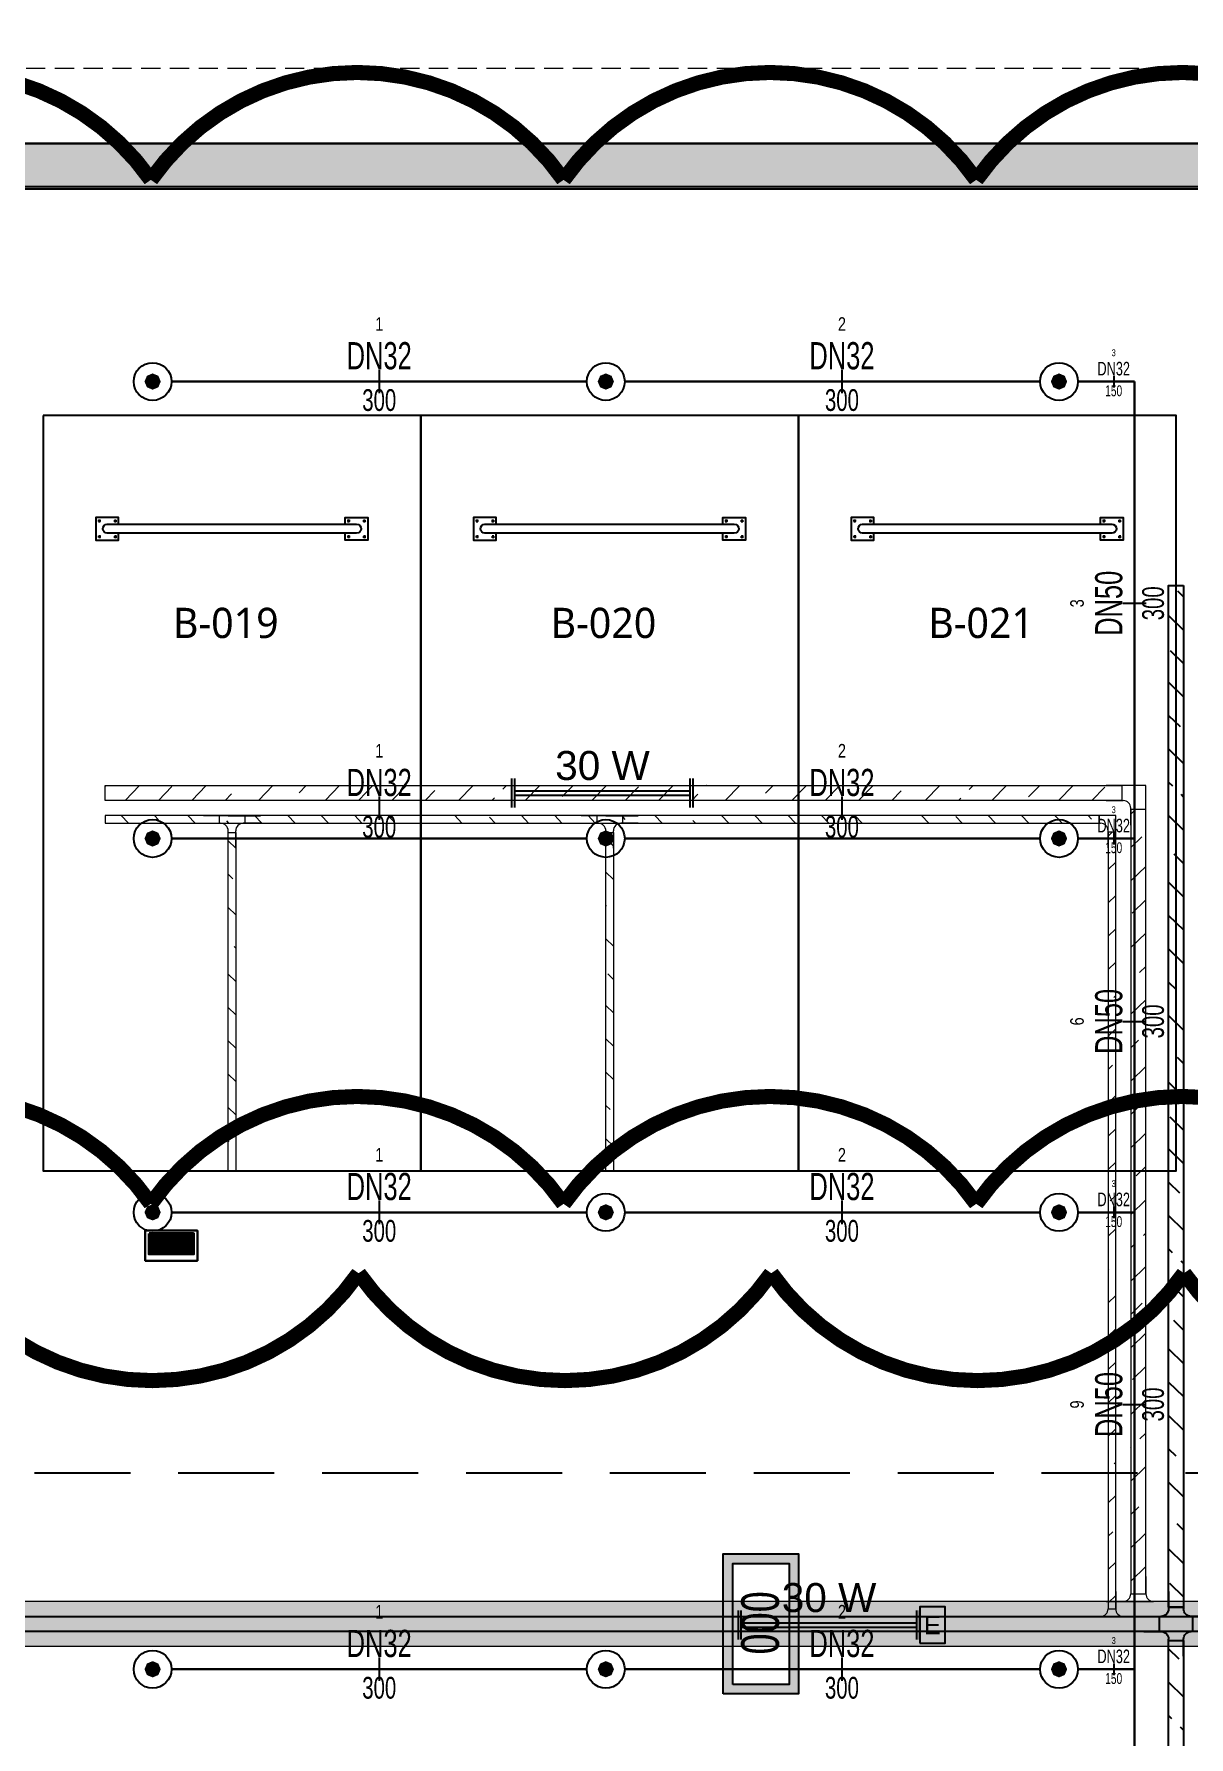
# Model space of a CAD drawing. Header units: millimetres. Extents: x -379292 to 1221486, y 92049 to 447512.
# Drawn here: x -174665 to -167020, y 267871 to 279144 of the extents above; entities that cross this region are included whole.
import ezdxf
from ezdxf.enums import TextEntityAlignment as Align
from ezdxf.lldxf.tags import DXFTag

# ---------------------------------------------------------------- set-up
doc = ezdxf.new("R2010")
doc.units = ezdxf.units.MM
doc.linetypes.add('CENTER', pattern=[2, 1.25, -0.25, 0.25, -0.25])
doc.linetypes.add('HIDDEN', pattern=[9.525, 6.35, -3.175])
for name, color, linetype in [('-M-YNGN-BORUID', 7, 'Continuous'), ('-M-YNGN-BORUUZUN', 7, 'Continuous'), ('-M-YNGN-BORUYUK', 7, 'Continuous'), ('-M-YNGN-SPR-YUK', 7, 'Continuous'), ('-M-YNGN-ZON2-CAP-', 7, 'Continuous'), ('-M-YNGN-ZON2-SPR-', 7, 'Continuous'), ('05_AXIS', 211, 'CENTER'), ('05_HATCH CONCRETE', 141, 'Continuous'), ('05_HATCH SOLID-2', 253, 'Continuous'), ('05_SYMBOL', 2, 'Continuous'), ('08_ARAÇ SAYIM', 140, 'Continuous'), ('08_LAMP', 4, 'Continuous'), ('202-A-Y-MahalAd', 141, 'Continuous'), ('AIRONN ZONLAMA', 4, 'Continuous'), ('E_CT_ZA', 6, 'Continuous')]:
    doc.layers.add(name, color=color, linetype=linetype)
doc.layers.add('-M-YNGN-SPR-CAPCIZGI', color=188, linetype='Continuous', plot=False)
for name, color, linetype, lineweight in [('-M-YNGN-ZON2', 4, 'SP', 30), ('0-KRCN-HVL-KANALUFLEME01', 3, 'Continuous', 40), ('0-KRCN-MİMARİ DETAY', 6, 'Continuous', 30), ('06_FORMWORK HIDDEN', 252, 'HIDDEN2', 0), ('E_CT_AYDINLATMA', 3, 'Continuous', 9), ('E_CT_KA', 4, 'Continuous', 9), ('E_CT_KIRMIZI', 1, 'Continuous', 9)]:
    doc.layers.add(name, color=color, linetype=linetype, lineweight=lineweight)
doc.styles.add('CIZGI', font='tahoma.ttf', dxfattribs={"width": 0.8, "oblique": 20})
doc.styles.add('HCAD', font='HCAD.SHX', dxfattribs={"width": 0.8, "height": 0.2})
doc.styles.add('PIPESIZE', font='hcad.shx', dxfattribs={"width": 0.8})
doc.styles.add('SPR-NOT', font='romans.shx')
doc.styles.get("Standard").update_dxf_attribs({"font": 'segoeuil.ttf'})
doc.styles.add('WMF-Arial', font='TURK.SHX')
doc.styles.add('YAZI-2', font='arial.ttf', dxfattribs={"height": 2})
tags = doc.linetypes.add('HIDDEN2', pattern=[0.1875, 0.125, -0.0625]).pattern_tags.tags
tags[6:7] = [DXFTag(74, 4), DXFTag(75, 0), DXFTag(340, '0'), DXFTag(46, 0.0), DXFTag(50, 0.0), DXFTag(44, 0.0), DXFTag(45, 0.0)]
tags[4:5] = [DXFTag(74, 4), DXFTag(75, 0), DXFTag(340, '0'), DXFTag(46, 0.0), DXFTag(50, 0.0), DXFTag(44, 0.0), DXFTag(45, 0.0)]
doc.linetypes.add('SP', pattern='A,2,-0.1,["SP",CIZGI,S=0.14,R=0.2,X=0,Y=-0.07],-0.255', length=2.355)

# ---------------------------------------------------------------- blocks, each defined once
blk = doc.blocks.new('202_Aks')
at = {"layer": '05_AXIS', "ltscale": 500}
blk.add_line((-5000, 0), (142900, 0), dxfattribs=at)
blk = doc.blocks.new('202_Vida')
at = {"color": 0, "linetype": 'ByBlock', "ltscale": 0.2}
for points in [[(1, 0), (-1, 0)], [(0, 1), (0, -1)]]:
    blk.add_lwpolyline(points, dxfattribs=at)
at = {"color": 0, "linetype": 'ByBlock'}
for radius in [0.42, 0.23, 0.155]:
    blk.add_circle((0, 0), radius, dxfattribs=at)
blk = doc.blocks.new('202_Stoper')
at = {"color": 0, "linetype": 'ByBlock'}
for points in [[(-750, -30), (-750, -75), (-900, -75), (-900, 75), (-750, 75), (-750, 30)], [(750, -30), (750, -75), (900, -75), (900, 75), (750, 75), (750, 30)]]:
    blk.add_lwpolyline(points, dxfattribs=at)
blk.add_lwpolyline([(825, -30, 1), (825, 30), (-825, 30, 1), (-825, -30)], format="xyb", close=True, dxfattribs=at)
at = {"color": 0, "linetype": 'ByBlock', "yscale": 10, "zscale": 10, "rotation": 180}
for p, xscale in [((-877, 53), -10), ((-772, 53), 10), ((772, 53), -10), ((877, 53), 10)]:
    blk.add_blockref('202_Vida', p, dxfattribs=dict(at, xscale=xscale))
at = {"color": 0, "linetype": 'ByBlock', "yscale": 10, "zscale": 10}
for p, xscale in [((-877, -52), 10), ((-772, -52), -10), ((772, -52), 10), ((877, -52), -10)]:
    blk.add_blockref('202_Vida', p, dxfattribs=dict(at, xscale=xscale))
blk = doc.blocks.new('202_Mahalblok')
at = {"color": 0, "linetype": 'ByBlock', "flags": 128}
blk.add_lwpolyline([(0, 0), (0, 5000), (2500, 5000), (2500, 0)], close=True, dxfattribs=at)
at = {"color": 252}
blk.add_blockref('202_Stoper', (1250, 750), dxfattribs=at)
at = {"color": 0, "linetype": 'ByBlock', "ltscale": 25}
blk.add_attdef('MAHALNO', text='', height=200, dxfattribs=at).set_placement((1209, 1390), align=Align.BOTTOM_CENTER)
blk = doc.blocks.new('OtoParkBodrumKatMimari')
at = {"layer": '0-KRCN-HVL-KANALUFLEME01'}
h = blk.add_hatch(dxfattribs=at)
h.set_pattern_fill('ANSI31', color=8, scale=3, angle=135)
h.set_pattern_definition([(180, (72598.045, 170336.384), (-1e-15, -9.525), [])])
h.paths.add_polyline_path([(72456, 170379), (72456, 170254), (72741, 170254), (72741, 170379)])
at = {"layer": '05_HATCH CONCRETE'}
h = blk.add_hatch(dxfattribs=at)
h.set_pattern_fill('ANSI33', color=8, scale=15, angle=180, style=0)
h.set_pattern_definition([(225, (905000, -3e-07), (67.351921, -67.351921), []), (225, (904932.65, -3e-07), (67.351921, -67.351921), [47.625, -23.8125])])
h.paths.add_polyline_path([(96200, 177300), (96200, 177000), (96800, 177000), (96800, 177300), (104600, 177300), (104600, 177000), (105200, 177000), (105200, 177300), (113000, 177300), (113000, 177000), (113600, 177000), (113600, 177300), (121400, 177300), (121400, 177000), (122000, 177000), (122000, 177300), (127400, 177300), (127400, 177000), (128000, 177000), (128000, 177300), (135000, 177300), (135000, 177000), (135300, 177000), (135300, 172100), (135000, 172100), (135000, 171500), (135300, 171500), (135300, 164100), (135000, 164100), (135000, 163500), (135300, 163500), (135300, 156100), (135000, 156100), (135000, 155500), (135300, 155500), (135300, 148100), (135000, 148100), (135000, 147500), (135300, 147500), (135300, 144600), (135000, 144600), (135000, 144000), (135600, 144000), (135600, 144300), (142600, 144300), (142600, 144000), (142900, 144000), (142900, 140100), (142600, 140100), (142600, 139500), (142900, 139500), (142900, 132100), (142600, 132100), (142600, 131500), (142900, 131500), (142900, 127950), (142600, 127950), (142600, 127350), (142900, 127350), (142900, 124300), (142600, 124300), (142600, 123300), (142900, 123300), (142900, 113800), (142600, 113800), (142600, 112800), (142700, 112800), (142700, 100050), (135550, 100050), (135550, 108100), (135050, 108100), (135050, 83500), (135550, 83500), (135550, 99800), (142700, 99800), (142700, 78800), (142600, 78800), (142600, 77800), (142900, 77800), (142900, 68100), (142600, 68100), (142600, 67500), (143200, 67500), (143200, 144600), (135600, 144600), (135600, 177600), (71000, 177600), (71000, 177000), (71600, 177000), (71600, 177300), (79400, 177300), (79400, 177000), (80000, 177000), (80000, 177300), (87800, 177300), (87800, 177000), (88400, 177000), (88400, 177300)])
at = {"color": 5}
for points in [[(143200, 67500), (143200, 144600), (135600, 144600), (135600, 177600), (71000, 177600)], [(71600, 177300), (79400, 177300), (79400, 177000), (80000, 177000), (80000, 177300), (87800, 177300), (87800, 177000), (88400, 177000), (88400, 177300), (96200, 177300), (96200, 177000), (96800, 177000), (96800, 177300), (104600, 177300)]]:
    blk.add_lwpolyline(points, dxfattribs=at)
at = {"layer": '0-KRCN-HVL-KANALUFLEME01'}
for points in [[(72451, 170384), (72746, 170384), (72746, 170249), (72451, 170249)], [(72456, 170379), (72741, 170379), (72741, 170254), (72456, 170254)]]:
    blk.add_lwpolyline(points, close=True, dxfattribs=at)
at = {"layer": '0-KRCN-MİMARİ DETAY', "ltscale": 25}
blk.add_lwpolyline([(72426, 170404), (72771, 170404), (72771, 170204), (72426, 170204)], close=True, dxfattribs=at)
at = {"layer": '05_HATCH SOLID-2', "color": 251, "ltscale": 25}
blk.add_lwpolyline([(150500, -8770), (150500, 187430), (4700, 187430), (4700, 177600), (135600, 177600), (135600, 144600), (143200, 144600), (143200, 59700), (90240, -300), (70300, -300), (63119, 5881)], dxfattribs=at)
at = {"layer": '05_SYMBOL', "color": 252, "linetype": 'HIDDEN', "ltscale": 100}
blk.add_lwpolyline([(17400, 168800), (130500, 168800)], dxfattribs=at)
at = {"layer": '06_FORMWORK HIDDEN', "linetype": 'HIDDEN', "ltscale": 20}
blk.add_line((4200, 178100), (136100, 178100), dxfattribs=at)
at = {"layer": '05_AXIS'}
blk.add_blockref('202_Aks', (5000, 177300), dxfattribs=at)
at = {"layer": '202-A-Y-MahalAd', "color": 8, "ltscale": 25}
ref = blk.add_blockref('202_Mahalblok', (71750, 175800), dxfattribs=dict(at, xscale=-1, rotation=180))
ref.add_attrib('MAHALNO', 'B-019', dxfattribs={"layer": '0', "color": 0, "linetype": 'ByBlock', "ltscale": 25, "height": 200}).set_placement((72959, 174267), align=Align.BOTTOM_CENTER)
ref = blk.add_blockref('202_Mahalblok', (74250, 175800), dxfattribs=dict(at, xscale=-1, rotation=180))
ref.add_attrib('MAHALNO', 'B-020', dxfattribs={"layer": '0', "color": 0, "linetype": 'ByBlock', "ltscale": 25, "height": 200}).set_placement((75459, 174267), align=Align.BOTTOM_CENTER)
ref = blk.add_blockref('202_Mahalblok', (76750, 175800), dxfattribs=dict(at, xscale=-1, rotation=180))
ref.add_attrib('MAHALNO', 'B-021', dxfattribs={"layer": '0', "color": 0, "linetype": 'ByBlock', "ltscale": 25, "height": 200}).set_placement((77959, 174267), align=Align.BOTTOM_CENTER)
blk = doc.blocks.new('SP-C-UP-12')
at = {"ltscale": 10}
blk.add_line((0, 0), (0, 0), dxfattribs=at)
at = {"color": 1, "linetype": 'Continuous'}
blk.add_circle((0, 0), 12.5, dxfattribs=at)
at = {"ltscale": 10}
for points in [[(-5.4, 0), (-3.8, 3.8), (-3.8, -3.8), (0, 5.4)], [(-3.8, -3.8), (0, 5.4), (0, -5.4), (3.8, 3.8)], [(0, -5.4), (3.8, 3.8), (3.8, -3.8), (5.4, 0)]]:
    blk.add_solid(points, dxfattribs=at)
at = {"layer": '-M-YNGN-SPR-YUK', "style": 'SPR-NOT', "width": 0.5, "flags": 9}
for tag, p in [('YUK', (0, 17.8)), ('CAP', (0, 14.4)), ('TIP', (0.2, 10.8))]:
    blk.add_attdef(tag, text='', height=2.5, dxfattribs=at).set_placement(p, align=Align.MIDDLE_CENTER)
blk = doc.blocks.new('SPRKL100')
at = {"layer": '-M-YNGN-SPR-CAPCIZGI'}
blk.add_line((0, 0.431), (0, -0.431), dxfattribs=at)
at = {"layer": '-M-YNGN-BORUID', "color": 0, "style": 'HCAD', "width": 0.8, "flags": 1}
blk.add_attdef('DIC', text='', height=0.4, dxfattribs=at).set_placement((0, -1.693), align=Align.CENTER)
at = {"layer": '-M-YNGN-BORUUZUN', "color": 0, "style": 'HCAD', "width": 0.7}
blk.add_attdef('BOY', text='', height=0.8, dxfattribs=at).set_placement((0, -1.08), align=Align.CENTER)
at = {"layer": '-M-YNGN-BORUYUK', "color": 6, "style": 'PIPESIZE', "width": 0.8}
blk.add_attdef('YUK', text='', height=0.5, dxfattribs=at).set_placement((0, 1.866), align=Align.CENTER)
at = {"color": 0, "style": 'PIPESIZE', "width": 0.7}
blk.add_attdef('CAP', text='', height=1, dxfattribs=at).set_placement((0, 0.45), align=Align.CENTER)
blk = doc.blocks.new('A$C69E5DB5D')
at = {"layer": '-M-YNGN-ZON2', "ltscale": 500}
for p, q in [((-6335.9, 3212.4), (-6610.9, 3212.4)), ((-6035.9, 3212.4), (-6310.9, 3212.4)), ((-6010.9, 3212.4), (-5973.4, 3212.4)), ((-5973.4, 3212.4), (-5973.4, -1882.6)), ((-6335.9, 2909.9), (-6610.9, 2909.9)), ((-6035.9, 2909.9), (-6310.9, 2909.9)), ((-6010.9, 2909.9), (-5973.4, 2909.9)), ((-6335.9, 2662.4), (-6610.9, 2662.4)), ((-6035.9, 2662.4), (-6310.9, 2662.4)), ((-6010.9, 2662.4), (-5973.4, 2662.4)), ((-6335.9, 2359.9), (-6610.9, 2359.9)), ((-6035.9, 2359.9), (-6310.9, 2359.9)), ((-6010.9, 2359.9), (-5973.4, 2359.9))]:
    blk.add_line(p, q, dxfattribs=at)
at = {"layer": '-M-YNGN-ZON2-CAP-'}
for p, xscale, yscale, zscale, values in [((-6473.4, 3212.4), 18, 18, 18, {'YUK': '1', 'CAP': 'DN32', 'BOY': '300'}), ((-6167.1, 3212.4), 18, 18, 18, {'YUK': '2', 'CAP': 'DN32', 'BOY': '300'}), ((-5987.2, 3212.4), 9, 9, 9, {'YUK': '3', 'CAP': 'DN32', 'BOY': '150'}), ((-6473.4, 2929.9), 18, 18, 18, {'YUK': '1', 'CAP': 'DN32', 'BOY': '300'}), ((-6167.1, 2929.9), 18, 18, 18, {'YUK': '2', 'CAP': 'DN32', 'BOY': '300'}), ((-5987.2, 2909.9), 9, 9, 9, {'YUK': '3', 'CAP': 'DN32', 'BOY': '150'}), ((-6473.4, 2662.4), 18, 18, 18, {'YUK': '1', 'CAP': 'DN32', 'BOY': '300'}), ((-6167.1, 2662.4), 18, 18, 18, {'YUK': '2', 'CAP': 'DN32', 'BOY': '300'}), ((-5987.2, 2662.4), 9, 9, 9, {'YUK': '3', 'CAP': 'DN32', 'BOY': '150'}), ((-6473.4, 2359.9), 18, 18, 18, {'YUK': '1', 'CAP': 'DN32', 'BOY': '300'}), ((-6167.1, 2359.9), 18, 18, 18, {'YUK': '2', 'CAP': 'DN32', 'BOY': '300'}), ((-5987.2, 2359.9), 9, 9, 9, {'YUK': '3', 'CAP': 'DN32', 'BOY': '150'})]:
    blk.add_blockref('SPRKL100', p, dxfattribs=dict(at, xscale=xscale, yscale=yscale, zscale=zscale)).add_auto_attribs(values)
at = {"layer": '-M-YNGN-ZON2-CAP-', "xscale": 18.00000000000005, "yscale": 18.00000000000005, "zscale": 18.00000000000005, "rotation": 90}
for p, values in [((-5973.4, 3065.6), {'YUK': '3', 'CAP': 'DN50', 'BOY': '300'}), ((-5973.4, 2788.8), {'YUK': '6', 'CAP': 'DN50', 'BOY': '300'}), ((-5973.4, 2535.2), {'YUK': '9', 'CAP': 'DN50', 'BOY': '300'})]:
    blk.add_blockref('SPRKL100', p, dxfattribs=at).add_auto_attribs(values)
at = {"layer": '-M-YNGN-ZON2-SPR-'}
for p in [(-6623.4, 3212.4), (-6323.4, 3212.4), (-6023.4, 3212.4), (-6623.4, 2909.9), (-6323.4, 2909.9), (-6023.4, 2909.9), (-6623.4, 2662.4), (-6323.4, 2662.4), (-6023.4, 2662.4), (-6623.4, 2359.9), (-6323.4, 2359.9), (-6023.4, 2359.9)]:
    blk.add_blockref('SP-C-UP-12', p, dxfattribs=at)
blk = doc.blocks.new('*U635')
h = blk.add_hatch()
h.set_pattern_fill('ANSI33', color=0, scale=50, angle=1, style=0)
h.paths.add_polyline_path([(-8433, 100), (-3242, 100), (-3242, 0), (-8433, 0)])
at = {"color": 0}
blk.add_lwpolyline([(-8433, 100), (-3242, 100), (-3242, 0), (-8433, 0)], close=True, dxfattribs=at)
at = {"ltscale": 25, "flags": 1}
for tag, p in [('YUKSEKLIK', (-229, -149)), ('KALINLIK', (-229, -213))]:
    blk.add_attdef(tag, p, '', height=50, dxfattribs=at)
blk = doc.blocks.new('*U636')
h = blk.add_hatch()
h.set_pattern_fill('ANSI33', color=0, scale=50, angle=1, style=0)
h.paths.add_polyline_path([(-9203, 100), (-2474, 100), (-2474, 0), (-9203, 0)])
at = {"color": 0}
blk.add_lwpolyline([(-9203, 100), (-2474, 100), (-2474, 0), (-9203, 0)], close=True, dxfattribs=at)
at = {"ltscale": 25, "flags": 1}
for tag, p in [('YUKSEKLIK', (-229, -149)), ('KALINLIK', (-229, -213))]:
    blk.add_attdef(tag, p, '', height=50, dxfattribs=at)
blk = doc.blocks.new('*U154')
at = {"color": 0}
for p, q in [((0, 264), (-264, 264)), ((-160, 264), (-160, 164)), ((0, 0), (0, 264)), ((-264, 164), (-150, 164)), ((-100, 0), (-100, 114)), ((0, 104), (-100, 104))]:
    blk.add_line(p, q, dxfattribs=at)
blk.add_arc((-150, 114), 50, 0, 90, dxfattribs=at)
blk = doc.blocks.new('*U655')
h = blk.add_hatch()
h.set_pattern_fill('ANSI33', color=0, scale=50, angle=1, style=0)
h.paths.add_polyline_path([(-115024, 100), (-249, 100), (-249, 0), (-115024, 0)])
at = {"color": 0}
blk.add_lwpolyline([(-115024, 100), (-249, 100), (-249, 0), (-115024, 0)], close=True, dxfattribs=at)
at = {"ltscale": 25, "flags": 1}
for tag, p in [('YUKSEKLIK', (-229, -149)), ('KALINLIK', (-229, -213))]:
    blk.add_attdef(tag, p, '', height=50, dxfattribs=at)
blk = doc.blocks.new('*U722')
h = blk.add_hatch()
h.set_pattern_fill('ANSI33', color=0, scale=50, angle=1, style=0)
h.paths.add_polyline_path([(-115264, 300), (-889, 300), (-889, 0), (-115264, 0)])
at = {"color": 0}
blk.add_lwpolyline([(-115264, 300), (-889, 300), (-889, 0), (-115264, 0)], close=True, dxfattribs=at)
at = {"ltscale": 25, "flags": 1}
for tag, p in [('YUKSEKLIK', (-229, -149)), ('KALINLIK', (-229, -213))]:
    blk.add_attdef(tag, p, '', height=50, dxfattribs=at)
blk = doc.blocks.new('*U226')
at = {"color": 0}
for p, q in [((-164, 164), (-50, 164)), ((-50, 164), (-50, 167)), ((-50, 167), (150, 167)), ((0, 0), (0, 114)), ((100, 114), (0, 114)), ((100, 0), (100, 114)), ((150, 167), (150, 164)), ((264, 164), (150, 164))]:
    blk.add_line(p, q, dxfattribs=at)
for centre, start, end in [((-50, 114), 0, 90), ((150, 114), 90, 180)]:
    blk.add_arc(centre, 50, start, end, dxfattribs=at)
blk = doc.blocks.new('*U297')
at = {"color": 0}
for p, q in [((0, 214), (-214, 214)), ((-214, 164), (-100, 164)), ((-110, 214), (-110, 164)), ((-50, 0), (-50, 114)), ((0, 0), (0, 214)), ((0, 104), (-50, 104))]:
    blk.add_line(p, q, dxfattribs=at)
blk.add_arc((-100, 114), 50, 0, 90, dxfattribs=at)
blk = doc.blocks.new('*U298')
at = {"color": 0}
for p, q in [((-164, 164), (-50, 164)), ((-50, 164), (-50, 167)), ((-50, 167), (100, 167)), ((0, 0), (0, 114)), ((50, 114), (0, 114)), ((50, 0), (50, 114)), ((100, 167), (100, 164)), ((214, 164), (100, 164))]:
    blk.add_line(p, q, dxfattribs=at)
for centre, start, end in [((-50, 114), 0, 90), ((100, 114), 90, 180)]:
    blk.add_arc(centre, 50, start, end, dxfattribs=at)
blk = doc.blocks.new('*U789')
h = blk.add_hatch()
h.set_pattern_fill('ANSI33', color=0, scale=50, angle=1, style=0)
h.paths.add_polyline_path([(-11192, 50), (-6051, 50), (-6051, 0), (-11192, 0)])
at = {"color": 0}
blk.add_lwpolyline([(-11192, 50), (-6051, 50), (-6051, 0), (-11192, 0)], close=True, dxfattribs=at)
at = {"ltscale": 25, "flags": 1}
for tag, p in [('YUKSEKLIK', (-229, -149)), ('KALINLIK', (-229, -213))]:
    blk.add_attdef(tag, p, '', height=50, dxfattribs=at)
blk = doc.blocks.new('*U790')
h = blk.add_hatch()
h.set_pattern_fill('ANSI33', color=0, scale=50, angle=1, style=0)
h.paths.add_polyline_path([(-11182, 50), (-4603, 50), (-4603, 0), (-11182, 0)])
at = {"color": 0}
blk.add_lwpolyline([(-11182, 50), (-4603, 50), (-4603, 0), (-11182, 0)], close=True, dxfattribs=at)
at = {"ltscale": 25, "flags": 1}
for tag, p in [('YUKSEKLIK', (-229, -149)), ('KALINLIK', (-229, -213))]:
    blk.add_attdef(tag, p, '', height=50, dxfattribs=at)
blk = doc.blocks.new('*U878')
h = blk.add_hatch()
h.set_pattern_fill('ANSI33', color=0, scale=50, angle=1, style=0)
h.paths.add_polyline_path([(-6465, 100), (300, 100), (300, 0), (-6465, 0)])
at = {"color": 0}
blk.add_lwpolyline([(-6465, 100), (300, 100), (300, 0), (-6465, 0)], close=True, dxfattribs=at)
at = {"ltscale": 25, "flags": 1}
for tag, p in [('YUKSEKLIK', (-229, -149)), ('KALINLIK', (-229, -213))]:
    blk.add_attdef(tag, p, '', height=50, dxfattribs=at)
blk = doc.blocks.new('*U380')
at = {"color": 0}
for p, q in [((0, 428), (0, 314)), ((100, 428), (100, 314)), ((-164, 264), (-50, 264)), ((-60, 264), (-60, 164)), ((0, 324), (100, 324)), ((264, 264), (150, 264)), ((160, 264), (160, 164)), ((-164, 164), (-50, 164)), ((0, 0), (0, 114)), ((100, 0), (100, 114)), ((264, 164), (150, 164)), ((0, 104), (100, 104))]:
    blk.add_line(p, q, dxfattribs=at)
for centre, start, end in [((-50, 314), 270, 0), ((150, 314), 180, 270), ((-50, 114), 0, 90), ((150, 114), 90, 180)]:
    blk.add_arc(centre, 50, start, end, dxfattribs=at)
blk = doc.blocks.new('*U879')
h = blk.add_hatch()
h.set_pattern_fill('ANSI33', color=0, scale=50, angle=1, style=0)
h.paths.add_polyline_path([(-4392, 100), (-202, 100), (-202, 0), (-4392, 0)])
at = {"color": 0}
blk.add_lwpolyline([(-4392, 100), (-202, 100), (-202, 0), (-4392, 0)], close=True, dxfattribs=at)
at = {"ltscale": 25, "flags": 1}
for tag, p in [('YUKSEKLIK', (-229, -149)), ('KALINLIK', (-229, -213))]:
    blk.add_attdef(tag, p, '', height=50, dxfattribs=at)
blk = doc.blocks.new('*U563')
h = blk.add_hatch()
h.set_pattern_fill('ANSI33', color=0, scale=50, angle=1, style=0)
h.paths.add_polyline_path([(-2601, 50), (-361, 50), (-361, 0), (-2601, 0)])
at = {"color": 0}
blk.add_lwpolyline([(-2601, 50), (-361, 50), (-361, 0), (-2601, 0)], close=True, dxfattribs=at)
at = {"ltscale": 25, "flags": 1}
for tag, p in [('YUKSEKLIK', (-229, -149)), ('KALINLIK', (-229, -213))]:
    blk.add_attdef(tag, p, '', height=50, dxfattribs=at)
blk = doc.blocks.new('*U127')
at = {"color": 0}
for p, q in [((214, 214), (-164, 214)), ((-164, 164), (-50, 164)), ((-60, 214), (-60, 164)), ((0, 214), (214, 214)), ((0, 0), (0, 114)), ((50, 0), (50, 114)), ((214, 164), (100, 164)), ((110, 214), (110, 164)), ((0, 104), (50, 104))]:
    blk.add_line(p, q, dxfattribs=at)
for centre, start, end in [((-50, 114), 0, 90), ((100, 114), 90, 180)]:
    blk.add_arc(centre, 50, start, end, dxfattribs=at)
blk = doc.blocks.new('*U564')
h = blk.add_hatch()
h.set_pattern_fill('ANSI33', color=0, scale=50, angle=1, style=0)
h.paths.add_polyline_path([(-2601, 50), (-361, 50), (-361, 0), (-2601, 0)])
at = {"color": 0}
blk.add_lwpolyline([(-2601, 50), (-361, 50), (-361, 0), (-2601, 0)], close=True, dxfattribs=at)
at = {"ltscale": 25, "flags": 1}
for tag, p in [('YUKSEKLIK', (-229, -149)), ('KALINLIK', (-229, -213))]:
    blk.add_attdef(tag, p, '', height=50, dxfattribs=at)
blk = doc.blocks.new('40 W SIVA ÜSTÜ ETANJ LED 50')
at = {"layer": '08_LAMP'}
for p, q in [((-625, -100), (-625, 100)), ((-605, -100), (-605, 100)), ((-605, 15), (605, 15)), ((605, -100), (605, 100)), ((625, -100), (625, 100)), ((-605, -15), (605, -15))]:
    blk.add_line(p, q, dxfattribs=at)
at = {"layer": '08_LAMP', "color": 2, "style": 'YAZI-2'}
blk.add_text('30 W', height=200, dxfattribs=at).set_placement((0, 90), align=Align.CENTER)
blk = doc.blocks.new('40 W SIVA ÜSTÜ ETANJ LED E 50')
at = {"layer": '08_LAMP'}
for p, q in [((-625, -100), (-625, 100)), ((-605, -100), (-605, 100)), ((-605, 15), (605, 15)), ((605, -100), (605, 100)), ((625, -100), (625, 100)), ((-605, -15), (605, -15))]:
    blk.add_line(p, q, dxfattribs=at)
blk.add_lwpolyline([(625, -125), (800, -125), (800, 125), (625, 125)], close=True, dxfattribs=at)
at = {"layer": '08_LAMP', "color": 2, "style": 'YAZI-2'}
blk.add_text('30 W', height=200, dxfattribs=at).set_placement((0, 90), align=Align.CENTER)
blk.add_text('E', height=125, dxfattribs=at).set_placement((713, 0), align=Align.MIDDLE)
blk = doc.blocks.new('TEK YUZLU 1 SATIR 3 KARAKTER')
at = {"layer": '08_ARAÇ SAYIM'}
h = blk.add_hatch(color=7, dxfattribs=at)
h.dxf.hatch_style = 1
h.paths.add_polyline_path([(-40, 43.5), (40, 43.5), (40, 6.2), (-40, 6.2)], flags=16)
h.paths.add_polyline_path([(-46.3, 49.8), (46.3, 49.8), (46.3, 0), (-46.3, 0)])
for points in [[(-46.3, 49.8), (46.3, 49.8), (46.3, 0), (-46.3, 0)], [(-40, 43.5), (40, 43.5), (40, 6.2), (-40, 6.2)]]:
    blk.add_lwpolyline(points, close=True, dxfattribs=at)
at = {"layer": '08_ARAÇ SAYIM', "color": 7, "style": 'WMF-Arial', "width": 0.75}
blk.add_text('000', height=25, dxfattribs=at).set_placement((0.7, 12.9), align=Align.CENTER)

msp = doc.modelspace()

# ---------------------------------------------------------------- block references
at = {"color": 8}
msp.add_blockref('OtoParkBodrumKatMimari', (-246354.8, 100818.8), dxfattribs=at)

# ---------------------------------------------------------------- next in the draw order: linework, layer by layer
at = {"color": 30, "const_width": 100}
for points in [[(-176623.5, 278178.7, -0.5205671), (-173891.6, 278178.7, -0.5205671), (-171159.7, 278178.7, -0.5205671), (-168427.8, 278178.7, -0.5205671), (-165695.9, 278178.7, -0.5205671), (-162964, 278178.7, -0.5205671), (-160232.1, 278178.7, -0.5205671), (-157500.2, 278178.7, -0.5205671), (-154768.3, 278178.7, -0.5205671), (-152036.4, 278178.7, -0.5205671), (-149304.5, 278178.7, -0.5205671), (-146572.7, 278178.7, -0.5205671), (-143840.8, 278178.7, -0.5205671), (-141108.9, 278178.7, -0.5205671)], [(-176623.5, 271399.6, -0.5205671), (-173891.6, 271399.6, -0.5205671), (-171159.7, 271399.6, -0.5205671), (-168427.8, 271399.6, -0.5205671), (-165695.9, 271399.6, -0.5205671), (-162964, 271399.6, -0.5205671), (-160232.1, 271399.6, -0.5205671), (-157500.2, 271399.6, -0.5205671), (-154768.3, 271399.6, -0.5205671), (-152036.4, 271399.6, -0.5205671), (-149304.5, 271399.6, -0.5205671), (-146572.7, 271399.6, -0.5205671), (-143840.8, 271399.6, -0.5205671), (-141108.9, 271399.6, -0.5205671)], [(-139733.7, 270940.5, -0.5205671), (-142465.6, 270940.5, -0.5205671), (-145197.5, 270940.5, -0.5205671), (-147929.3, 270940.5, -0.5205671), (-150661.2, 270940.5, -0.5205671), (-153393.1, 270940.5, -0.5205671), (-156125, 270940.5, -0.5205671), (-158856.9, 270940.5, -0.5205671), (-161588.8, 270940.5, -0.5205671), (-164320.7, 270940.5, -0.5205671), (-167052.6, 270940.5, -0.5205671), (-169784.5, 270940.5, -0.5205671), (-172516.4, 270940.5, -0.5205671), (-175248.3, 270940.5, -0.5205671)]]:
    msp.add_lwpolyline(points, format="xyb", dxfattribs=at)
at = {"layer": 'AIRONN ZONLAMA', "ltscale": 25}
msp.add_lwpolyline([(-241554.6, 208884.6), (-241554.6, 224084.6), (-241054.6, 224084.6), (-241054.6, 224634.6), (-233604.7, 224634.6), (-233504.6, 228784.6), (-241554.6, 228784.6), (-241454.6, 238134.6), (-233804.6, 238134.6), (-233804.6, 240334.6), (-233504.6, 240334.6), (-233454.6, 240334.6), (-233454.6, 240934.6), (-233804.6, 240934.6), (-233804.6, 244834.6), (-233454.6, 244834.6), (-233454.6, 248884.6), (-241554.6, 248884.6), (-241454.6, 277834.6), (-241054.6, 277834.6), (-241054.6, 278134.6), (-166954.6, 278134.6), (-166904.6, 217634.6)], dxfattribs=at)

# ---------------------------------------------------------------- next in the draw order: block references
at = {"layer": '-M-YNGN-ZON2', "ltscale": 25, "xscale": 10, "yscale": 10, "zscale": 10}
msp.add_blockref('A$C69E5DB5D', (-107645.9, 244719.5), dxfattribs=at)
at = {"layer": '08_ARAÇ SAYIM', "xscale": 10, "yscale": 10, "zscale": 10, "rotation": 90}
msp.add_blockref('TEK YUZLU 1 SATIR 3 KARAKTER', (-169604.8, 268618.8), dxfattribs=at)
at = {"layer": '08_LAMP', "xscale": 0.96, "yscale": 0.96, "zscale": 0.96}
for name, p in [('40 W SIVA ÜSTÜ ETANJ LED 50', (-170902.1, 274119.4)), ('40 W SIVA ÜSTÜ ETANJ LED E 50', (-169402.1, 268610.9))]:
    msp.add_blockref(name, p, dxfattribs=at)
at = {"layer": 'E_CT_AYDINLATMA', "rotation": 180}
msp.add_blockref('*U636', (-176667.7, 274169.8), dxfattribs=at)
at = {"layer": 'E_CT_AYDINLATMA', "color": 2}
msp.add_blockref('*U154', (-167304.8, 273905.8), dxfattribs=at)
at = {"layer": 'E_CT_AYDINLATMA', "xscale": -1, "rotation": 270}
msp.add_blockref('*U635', (-167404.8, 277251.5), dxfattribs=at)
at = {"layer": 'E_CT_AYDINLATMA', "color": 2, "rotation": 180}
msp.add_blockref('*U226', (-167304.8, 268932.2), dxfattribs=at)
at = {"layer": 'E_CT_KA', "rotation": 180}
msp.add_blockref('*U722', (-230494.1, 268768.8), dxfattribs=at)
at = {"layer": 'E_CT_KIRMIZI', "color": 1, "xscale": -1}
for name, p, rotation in [('*U790', (-163012.1, 273969.8), 180), ('*U789', (-167554.8, 279910.4), 270)]:
    msp.add_blockref(name, p, dxfattribs=dict(at, rotation=rotation))
at = {"layer": 'E_CT_KIRMIZI', "color": 2}
for name, p in [('*U127', (-173379.8, 273754.9)), ('*U127', (-170879.8, 273754.9)), ('*U297', (-167504.8, 273755.8))]:
    msp.add_blockref(name, p, dxfattribs=at)
at = {"layer": 'E_CT_KIRMIZI', "color": 1, "rotation": 89.99999999999999}
for name, p in [('*U563', (-173329.8, 274220.1)), ('*U564', (-170829.8, 274220.1))]:
    msp.add_blockref(name, p, dxfattribs=at)
at = {"layer": 'E_CT_KIRMIZI', "color": 2, "rotation": 180}
msp.add_blockref('*U298', (-167504.8, 268832.8), dxfattribs=at)
at = {"layer": 'E_CT_ZA', "color": 112}
for name, p, rotation in [('*U878', (-167154.8, 269029), 270), ('*U655', (-230054.1, 268668.8), 180), ('*U879', (-167054.8, 268710.6), 90)]:
    msp.add_blockref(name, p, dxfattribs=dict(at, rotation=rotation))
at = {"layer": 'E_CT_ZA', "color": 2, "xscale": -1, "rotation": 180}
msp.add_blockref('*U380', (-167154.8, 268832.8), dxfattribs=at)

doc.saveas('drawing.dxf')
